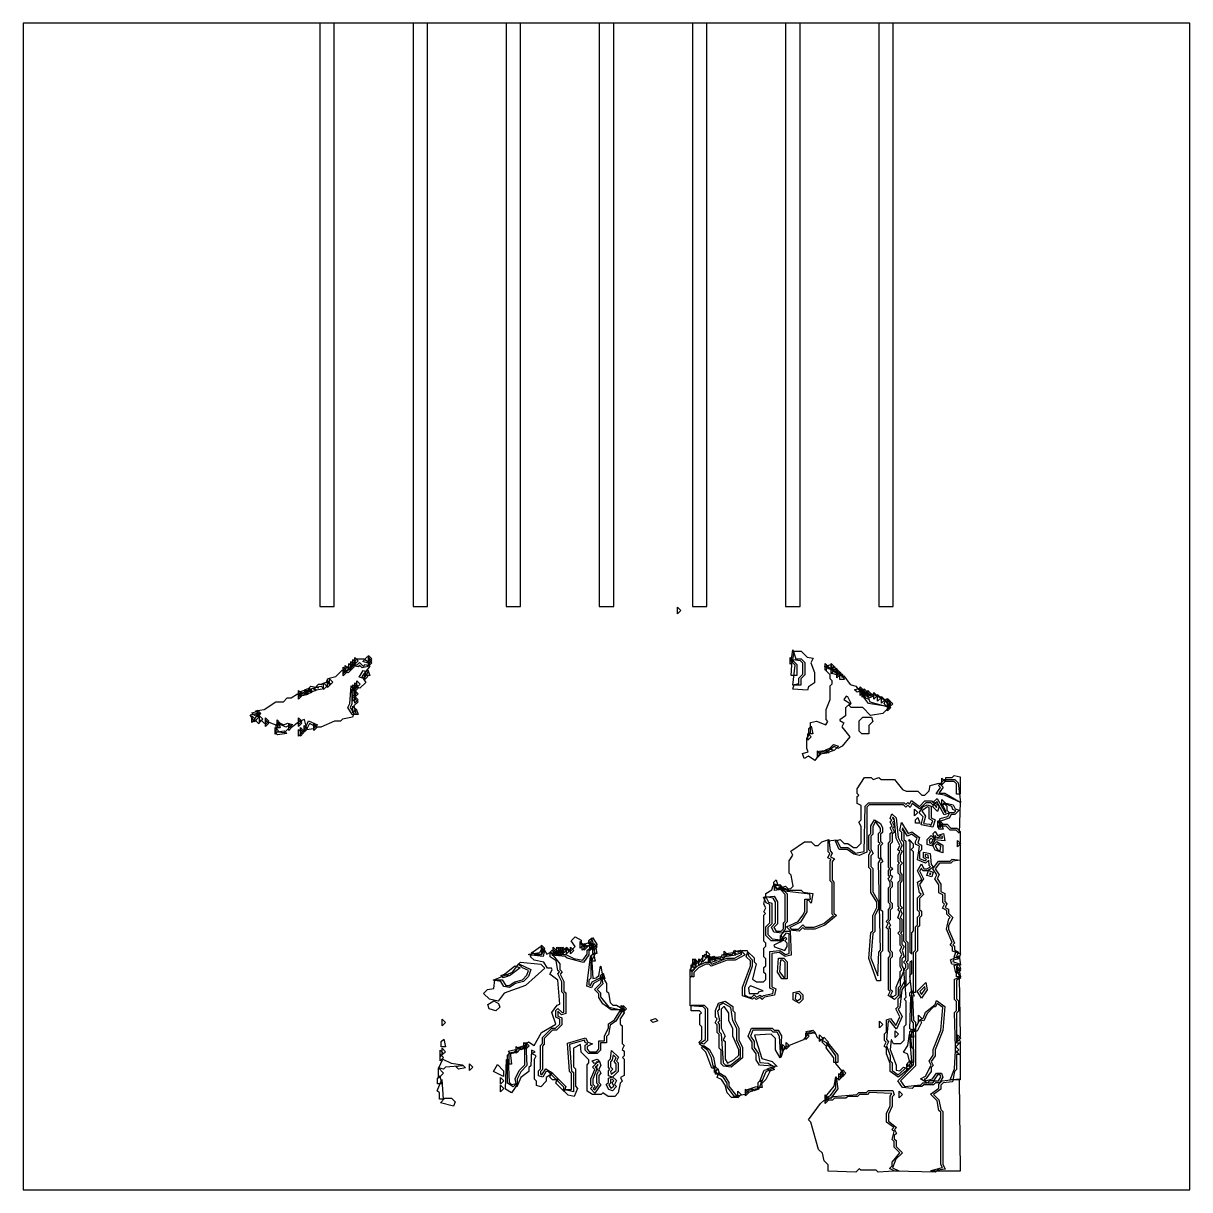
# Model space of a CAD drawing. Header units: millimetres. Extents: x 0 to 289, y 0 to 289.
import ezdxf

# ---------------------------------------------------------------- set-up
doc = ezdxf.new("R2010")
doc.units = ezdxf.units.MM
for name, color, linetype in [('CUT_OUTLINE', 5, 'Continuous'), ('CUT_SLOT', 1, 'Continuous'), ('ENG_D', 3, 'Continuous'), ('ENG_K', 2, 'Continuous'), ('ENG_L', 4, 'Continuous')]:
    doc.layers.add(name, color=color, linetype=linetype)

msp = doc.modelspace()

# ---------------------------------------------------------------- linework, layer by layer
at = {"layer": 'CUT_OUTLINE'}
msp.add_lwpolyline([(0, 0), (289.14, 0), (289.14, 289.14), (0, 289.14), (0, 0)], close=True, dxfattribs=at)
at = {"layer": 'CUT_SLOT'}
for points in [[(73.5, 144.57), (77.07, 144.57), (77.07, 289.14), (73.5, 289.14), (73.5, 144.57)], [(96.6, 144.57), (100.16, 144.57), (100.16, 289.14), (96.6, 289.14), (96.6, 144.57)], [(119.69, 144.57), (123.26, 144.57), (123.26, 289.14), (119.69, 289.14), (119.69, 144.57)], [(119.69, 144.57), (123.26, 144.57), (123.26, 289.14), (119.69, 289.14), (119.69, 144.57)], [(142.79, 144.57), (146.35, 144.57), (146.35, 289.14), (142.79, 289.14), (142.79, 144.57)], [(142.79, 144.57), (146.35, 144.57), (146.35, 289.14), (142.79, 289.14), (142.79, 144.57)], [(165.88, 144.57), (169.44, 144.57), (169.44, 289.14), (165.88, 289.14), (165.88, 144.57)], [(165.88, 144.57), (169.44, 144.57), (169.44, 289.14), (165.88, 289.14), (165.88, 144.57)], [(188.97, 144.57), (192.54, 144.57), (192.54, 289.14), (188.97, 289.14), (188.97, 144.57)], [(212.07, 144.57), (215.63, 144.57), (215.63, 289.14), (212.07, 289.14), (212.07, 144.57)]]:
    msp.add_lwpolyline(points, close=True, dxfattribs=at)
at = {"layer": 'ENG_D'}
for points in [[(190.74, 133.81), (191.49, 131.56), (192.86, 131.56), (193.72, 130.69), (193.72, 127.6), (192.76, 126.64), (192.76, 125.05), (190.8, 125.05), (191.3, 130.02), (190.33, 130.99), (190.74, 133.81)], [(82.97, 129.61), (81.19, 129.96), (82.79, 131.56), (84.4, 131.56), (85.83, 130.7), (85.48, 129.66), (84.01, 129.37), (83.37, 130.01), (82.97, 129.61)], [(81.2, 130.45), (82.02, 129.63), (81.2, 128.81), (81.2, 130.45)], [(86.36, 131.08), (85.54, 130.25), (85.54, 131.9), (86.36, 131.08)], [(200.14, 130.18), (200.64, 128.67), (198.64, 129.67), (200.14, 130.18)], [(79.27, 127.36), (79.27, 129.01), (80.09, 128.18), (79.27, 127.36)], [(81.65, 129.25), (80.54, 128.15), (79.31, 128.56), (80.41, 129.66), (81.65, 129.25)], [(85.42, 128.32), (84.44, 126.69), (83.25, 127.09), (84.22, 128.71), (85.42, 128.32)], [(200.23, 127.84), (200.23, 129.49), (201.05, 128.67), (200.23, 127.84)], [(201.58, 127.64), (200.26, 128.08), (201.43, 129.25), (201.95, 128.73), (201.58, 127.64)], [(201.67, 128.52), (202.5, 127.7), (201.67, 126.88), (201.67, 128.52)], [(203.45, 126.5), (202.4, 126.5), (202.4, 127.32), (202.98, 127.91), (203.45, 126.5)], [(71.87, 124.36), (72.49, 123.74), (71.26, 123.33), (70.63, 123.95), (71.87, 124.36)], [(72.69, 123.83), (72.04, 124.48), (73.81, 124.83), (74.46, 124.18), (72.69, 123.83)], [(74.45, 123.99), (74.45, 125.63), (75.28, 124.81), (74.45, 123.99)], [(75.42, 126.12), (76.24, 125.29), (75.42, 124.47), (75.42, 126.12)], [(75.9, 126.6), (76.72, 125.77), (75.9, 124.95), (75.9, 126.6)], [(81.97, 121.97), (82.99, 120.96), (81.95, 119.92), (82.47, 117.82), (81.55, 117.82), (80.44, 119.49), (80.96, 120.54), (81.25, 124.87), (82.44, 122.89), (81.97, 121.97)], [(81.68, 125.15), (82.5, 124.33), (81.68, 123.51), (81.68, 125.15)], [(82.99, 124.81), (82.16, 123.99), (82.16, 125.63), (82.99, 124.81)], [(82.64, 124.47), (82.64, 126.12), (83.47, 125.29), (82.64, 124.47)], [(206.05, 123.95), (207.28, 124.36), (207.9, 123.74), (206.67, 123.33), (206.05, 123.95)], [(68.83, 122.38), (68.18, 123.03), (69.95, 123.39), (70.6, 122.74), (68.83, 122.38)], [(69.01, 122.4), (68.19, 121.58), (68.19, 123.22), (69.01, 122.4)], [(69.67, 123.47), (70.9, 123.88), (71.53, 123.26), (70.29, 122.85), (69.67, 123.47)], [(207.46, 122.54), (207.46, 124.19), (208.28, 123.36), (207.46, 122.54)], [(207.94, 122.06), (207.94, 123.71), (208.76, 122.88), (207.94, 122.06)], [(209.16, 122.9), (210.06, 122.45), (210.54, 122.94), (213.65, 121.38), (214.67, 119.67), (209.49, 120.49), (208.03, 122.53), (209.16, 122.9)], [(209.24, 123.36), (208.42, 122.54), (208.42, 124.19), (209.24, 123.36)], [(210.21, 122.88), (209.38, 122.06), (209.38, 123.71), (210.21, 122.88)], [(214.2, 120.13), (214.2, 121.78), (215.02, 120.96), (214.2, 120.13)], [(58.07, 118.89), (58.89, 118.06), (58.07, 117.24), (58.07, 118.89)], [(215.02, 119.51), (214.2, 118.69), (214.2, 120.33), (215.02, 119.51)], [(58.34, 117.04), (57.3, 115.99), (56.24, 117.75), (57.99, 118.1), (58.34, 117.04)], [(59.37, 116.62), (58.55, 115.8), (58.55, 117.44), (59.37, 116.62)], [(60, 115.31), (60, 116.96), (60.82, 116.14), (60, 115.31)], [(63.49, 115.74), (64.57, 115.2), (65.52, 115.67), (66.71, 115.28), (64.66, 113.23), (62.54, 113.53), (63.49, 115.74)], [(62.89, 116.48), (63.71, 115.65), (62.89, 114.83), (62.89, 116.48)], [(68.19, 115.31), (68.19, 116.96), (69.01, 116.14), (68.19, 115.31)], [(70.71, 116.21), (72.95, 115.25), (71.92, 114.22), (69.73, 113.91), (70.71, 116.21)], [(68.19, 112.42), (68.19, 114.07), (69.01, 113.25), (68.19, 112.42)], [(194.44, 111.46), (194.44, 113.1), (195.27, 112.28), (194.44, 111.46)], [(195.32, 114.94), (195.7, 113), (194.69, 113), (194.69, 114.31), (195.32, 114.94)], [(201.02, 108.87), (199.78, 109.28), (200.88, 110.39), (202.12, 109.98), (201.02, 108.87)], [(199.11, 108.92), (199.77, 108.26), (197.49, 107.93), (196.82, 108.6), (199.11, 108.92)], [(196.85, 107.12), (196.85, 108.77), (197.68, 107.94), (196.85, 107.12)], [(198.82, 109.01), (200.05, 109.42), (200.67, 108.8), (199.44, 108.39), (198.82, 109.01)], [(227.39, 99.72), (226.87, 100.23), (228.32, 101.68), (230.93, 101.68), (231.78, 100.83), (232.32, 95.98), (228.35, 97.83), (226.32, 98.12), (227.39, 99.72)], [(183.48, 48.17), (185.81, 48.64), (185.98, 49.5), (185.05, 49.97), (185.05, 59.01), (187.52, 59.28), (188.95, 58.32), (189.87, 58.51), (189.87, 63.41), (189, 63.58), (187.58, 61.68), (185.43, 61.68), (184.08, 63.03), (184.08, 65.16), (185.05, 66.12), (185.05, 70.69), (184.15, 71.14), (183.47, 72.49), (186.14, 72.78), (186.98, 71.39), (186.98, 65.92), (186.07, 65.02), (186.63, 64.09), (187.84, 64.09), (188.42, 64.67), (188.42, 66.12), (188.9, 66.6), (188.9, 73.15), (187.84, 74.21), (188.37, 74.75), (189.44, 74.21), (192.86, 74.21), (193.35, 73.72), (195.68, 73.46), (195.34, 71.05), (194.62, 71.77), (194.2, 71.63), (194.2, 68.84), (192.69, 66.32), (190.03, 64.99), (190.45, 64.57), (192.18, 64.57), (193.24, 65.64), (193.82, 65.06), (196.08, 65.06), (198.42, 65.99), (200.83, 67.96), (200.47, 68.33), (200.47, 76.04), (199.99, 76.52), (199.99, 81.54), (200.3, 81.86), (199.42, 82.3), (199.93, 83.32), (199.5, 83.75), (199.5, 86.47), (201.57, 86.76), (202.54, 84.81), (204.4, 84.81), (206.31, 83.38), (208.42, 83.81), (208.66, 95.04), (209.52, 95.9), (218.4, 95.9), (218.78, 95.51), (219.26, 96), (219.68, 95.58), (220.14, 96.5), (222.13, 95.01), (223.5, 96.38), (225.17, 96.38), (225.48, 95.95), (226.54, 97.01), (228.53, 93.54), (228.8, 93.63), (227.88, 95.46), (228.34, 95.92), (230.51, 95.38), (231, 94.41), (232, 94.07), (230.93, 93.01), (230.01, 93.01), (229.55, 92.09), (227.38, 91.36), (227, 90.6), (227.39, 89.81), (227.79, 90.6), (229, 90.6), (229.96, 89.63), (231.41, 89.63), (232.27, 88.77), (232.27, 86.16), (231.89, 85.78), (232.27, 85.4), (232.27, 81.71), (230.46, 81.45), (229.96, 80.96), (227.1, 80.96), (226.06, 79.51), (227.01, 78.08), (226.53, 77.12), (227.45, 75.73), (227.45, 73.88), (228.42, 73.4), (228.42, 71.42), (228.95, 70.89), (228.5, 69.98), (229.38, 69.54), (229.38, 68.53), (230.4, 67.51), (229.38, 65.48), (229.38, 64.62), (230.87, 61.15), (230.45, 60.72), (230.83, 60.34), (230.83, 59.42), (231.87, 58.9), (231.36, 57.87), (232.04, 57.2), (230.53, 56.9), (230.41, 56.53), (232, 56.01), (231.31, 55.32), (231.31, 54.51), (232.36, 52.42), (231.31, 51.9), (231.31, 47.33), (231.79, 46.84), (231.79, 44.23), (231.31, 43.75), (231.31, 36.38), (232.27, 36.38), (232.27, 33.49), (231.31, 33.49), (231.31, 29.78), (230.81, 29.28), (230.31, 26.77), (228.05, 26.51), (227.45, 25.92), (227.45, 24.94), (225.65, 23.59), (226.95, 22.29), (227.44, 19.88), (227.94, 19.38), (227.94, 6.32), (228.54, 5.11), (226.6, 4.83), (226.11, 4.33), (216.07, 4.58), (214.76, 5.23), (215.41, 5.88), (215.41, 6.83), (217.25, 9.14), (215.89, 10.5), (215.89, 11.95), (215.38, 12.46), (215.86, 14.38), (215.31, 14.94), (215.76, 15.39), (213.96, 16.75), (213.96, 18.85), (214.92, 20.78), (214.92, 23.19), (215.27, 23.87), (209.72, 24.09), (209.24, 23.61), (207.31, 23.61), (206.83, 23.13), (204.42, 23.13), (203.94, 22.65), (201.05, 22.65), (200.57, 22.17), (199.4, 22.17), (198.86, 22.72), (200.07, 23.32), (201.43, 25.14), (201.43, 27.09), (203.28, 28.93), (201.43, 31.24), (201.43, 33.17), (199.1, 36.44), (196.91, 37.65), (196.43, 38.61), (195.59, 39.03), (194.81, 39.03), (193.39, 37.15), (188.61, 35.24), (187.79, 32.78), (187.77, 32.78), (187.46, 38), (186.84, 39.03), (185.91, 39.03), (185.43, 39.52), (180.87, 39.52), (180.26, 38.09), (181.19, 36.7), (181.19, 35.25), (182.14, 33.83), (182.6, 31.54), (184.64, 31.32), (186.27, 30.34), (184.03, 29.22), (182.33, 25.09), (179.87, 24.6), (178.9, 23.63), (176.27, 23.11), (174.45, 25.46), (174.45, 26.43), (173.55, 27.78), (172.1, 28.74), (171.09, 30.27), (170.6, 32.69), (169.68, 34.54), (167.52, 36.15), (169.14, 37.23), (169.14, 44.72), (168.56, 45.31), (165.29, 45.56), (165.29, 52.63), (165.77, 53.11), (165.77, 54.07), (167.07, 55.37), (169.09, 56.38), (170.21, 56.38), (170.65, 55.94), (174.4, 57.35), (176.31, 57.35), (178.15, 58.36), (177.72, 58.79), (178.2, 59.27), (179.46, 59.27), (179.73, 57.95), (180.71, 56.96), (180.71, 55.38), (178.78, 50.07), (178.78, 48.33), (179.81, 47.71), (180.61, 47.71), (181.19, 48.29), (181.72, 47.76), (182.69, 48.24), (183.12, 47.81), (183.48, 48.17)], [(225.83, 95.5), (226.41, 94.72), (226.46, 94.87), (225.83, 95.5)], [(228.52, 95.9), (227.7, 95.07), (227.7, 96.72), (228.52, 95.9)], [(224.56, 91.89), (224.56, 94.76), (224.12, 94.91), (222.72, 93.91), (223.62, 92.57), (223.17, 90.8), (224.68, 90.58), (224.96, 90.3), (225.46, 91.45), (224.56, 91.89)], [(210.11, 84.39), (210.64, 83.32), (210.11, 82.79), (210.11, 80.09), (210.59, 79.61), (210.59, 73.8), (212.03, 71.39), (212.03, 69.82), (211.07, 67.89), (211.07, 63.99), (210.58, 63.5), (210.11, 57.38), (211.83, 52.98), (212.04, 58.89), (212.51, 59.37), (212.03, 81.01), (212.46, 81.87), (212.03, 82.3), (212.03, 85.4), (212.42, 85.78), (212.03, 86.16), (212.03, 88.29), (212.52, 88.77), (212.52, 89.56), (211.43, 91.08), (211.21, 91.08), (210.59, 90.05), (210.59, 88.09), (210.11, 87.6), (210.11, 84.39)], [(214.92, 31.9), (215.41, 31.42), (215.41, 29.52), (216.84, 28.5), (219.79, 30.99), (220.22, 31.85), (219.74, 37.68), (220.23, 38.17), (220.23, 39.27), (221.19, 39.27), (221.19, 30.74), (217.41, 26.96), (218.41, 25.55), (222.52, 26.01), (223.02, 26.5), (224.01, 26.5), (222.38, 27.49), (223.66, 28.13), (225.02, 30.84), (224.53, 31.82), (225.53, 33.32), (225.53, 34.74), (227.46, 39.57), (227.93, 45.18), (226.58, 46.14), (226.16, 45.3), (225.63, 45.3), (224.04, 43.71), (223.26, 41.89), (222.35, 42.07), (222.66, 41.44), (221.58, 39.27), (220.71, 39.27), (220.71, 41.34), (220.23, 41.83), (220.23, 48.77), (220.71, 49.25), (220.71, 58.89), (221.19, 59.37), (221.19, 65.16), (221.67, 65.64), (221.67, 67.57), (222.15, 68.05), (222.15, 68.81), (221.67, 69.29), (221.67, 72.38), (222.54, 73.25), (222.17, 73.61), (221.64, 76.27), (222.64, 76.77), (222.64, 77.05), (221.64, 79.04), (222.65, 80.74), (223.27, 79.51), (224.01, 79.51), (224.9, 80.04), (224.57, 80.37), (224.45, 81.71), (223.65, 80.91), (221.65, 81.77), (222.13, 85.16), (221.19, 85.63), (221.19, 86.32), (221.6, 87.15), (220.2, 88.15), (219.17, 87.63), (217.93, 89.7), (217.84, 89.23), (218.3, 88.77), (218.3, 86.84), (218.78, 86.36), (218.78, 61.78), (219.26, 61.3), (219.26, 56.76), (218.88, 56.38), (219.26, 56), (219.26, 54.84), (218.78, 54.35), (218.78, 51.01), (217.81, 49.55), (217.32, 45.19), (216.9, 44.77), (217.84, 42.89), (216.42, 39.77), (214.84, 41.88), (214.43, 41.75), (213.97, 37.2), (214.5, 36.67), (213.98, 35.65), (214.92, 33.3), (214.92, 31.9)], [(215.94, 91.51), (215.46, 91.03), (215.94, 90.07), (215.46, 89.58), (215.94, 88.62), (215.41, 88.09), (215.41, 86.16), (214.92, 85.68), (214.92, 80.09), (215.51, 79.51), (214.92, 78.93), (214.92, 78.17), (215.46, 77.63), (214.98, 76.67), (215.41, 76.24), (215.41, 75.08), (214.92, 74.59), (214.92, 71.42), (215.41, 70.94), (215.41, 69.77), (214.92, 69.29), (214.92, 66.88), (214.5, 66.45), (214.98, 65.49), (214.54, 65.06), (214.92, 64.67), (214.92, 59.37), (215.41, 58.89), (215.41, 57.73), (214.92, 57.25), (214.92, 49.73), (215.46, 49.2), (214.98, 48.24), (215.44, 47.77), (216.37, 48.33), (216.37, 50.16), (217.33, 52.57), (217.33, 54.07), (217.76, 54.5), (217.33, 55.36), (217.33, 57.4), (217.79, 58.31), (217.31, 59.27), (217.76, 60.19), (217.33, 60.62), (217.33, 63.03), (216.75, 63.61), (217.33, 64.19), (217.33, 66.88), (216.82, 67.4), (217.3, 68.85), (216.75, 69.39), (217.23, 69.87), (216.85, 70.26), (216.85, 76.24), (217.33, 76.72), (217.33, 77.97), (216.85, 78.45), (216.85, 80.58), (217.23, 80.96), (216.85, 81.34), (216.85, 82.94), (217.28, 83.8), (216.8, 84.28), (217.31, 85.3), (216.38, 87.15), (215.94, 91.51)], [(215.93, 91.62), (215.9, 91.93), (215.51, 92.32), (215.44, 92.11), (215.93, 91.62)], [(228.04, 90.6), (227.21, 89.77), (227.21, 91.42), (228.04, 90.6)], [(224.75, 85.85), (225.12, 85.98), (225.52, 86.64), (225.04, 87.12), (224.58, 86.66), (224.75, 85.85)], [(225.85, 87.18), (225.87, 87.22), (226.34, 87.22), (226.05, 87.8), (225.85, 87.18)], [(226.55, 87.22), (227.55, 87.22), (227.79, 86.99), (227.9, 87.54), (227.47, 87.69), (226.55, 87.22)], [(226.66, 84.27), (227.26, 83.97), (227.43, 85.17), (226.53, 85.71), (226.07, 85.26), (226.66, 84.27)], [(224.41, 82.15), (224.34, 82.93), (223.6, 83.07), (223.6, 82.55), (224.41, 82.15)], [(224.89, 78.48), (224.63, 78.4), (224.72, 78.13), (224.98, 78.22), (224.89, 78.48)], [(186.25, 75.78), (189.06, 74.58), (186.25, 74.17), (186.25, 75.78)], [(139.03, 61.06), (139.85, 60.24), (139.03, 59.41), (139.03, 61.06)], [(141.29, 60.72), (140.47, 59.9), (140.47, 61.54), (141.29, 60.72)], [(141.44, 59.41), (141.44, 61.06), (142.26, 60.24), (141.44, 59.41)], [(129.17, 59.35), (128.86, 57.8), (125.29, 58.2), (125.29, 58.38), (128.02, 58.77), (128.6, 59.92), (129.17, 59.35)], [(133.48, 51.51), (132.47, 53.54), (132.9, 53.97), (132.54, 54.34), (132.06, 56.72), (130.59, 57.7), (130.59, 58.89), (131.08, 59.37), (132.14, 58.31), (134.51, 58.31), (136.46, 57.33), (138.68, 56.89), (139.75, 58.39), (139.75, 59.41), (141.38, 60.39), (141.69, 58.27), (140.71, 56.32), (140.71, 52.43), (140.23, 51.94), (140.23, 50.77), (140.59, 50.65), (141.02, 51.5), (143.3, 52.64), (143.63, 51), (142.26, 49.64), (143.12, 48.77), (143.12, 47.79), (145.18, 45.27), (148.56, 44.49), (146.92, 41.75), (145.51, 40.82), (145.03, 38.43), (144.57, 37.97), (144.57, 36.38), (143.12, 36.38), (143.12, 34.6), (142.26, 33.73), (140.13, 33.73), (139.27, 34.6), (139.27, 35.81), (139.93, 36.14), (139.31, 36.45), (139.11, 37.05), (135.43, 35.97), (135.89, 29.5), (136.38, 29.01), (136.38, 24.27), (133.97, 24.87), (133.97, 25.44), (130.05, 29.36), (129.55, 29.2), (128.77, 27.9), (127.7, 28.26), (127.7, 29.5), (128.18, 29.98), (128.18, 35.76), (128.67, 36.24), (128.67, 37.69), (130.98, 40), (131.94, 40), (133, 41.06), (133, 42.26), (132.04, 42.74), (132.04, 44.43), (132.52, 44.92), (133.55, 43.89), (133.97, 44.03), (133.97, 48.57), (133.48, 49.05), (133.48, 51.51)], [(131.35, 58.9), (132.59, 59.31), (133.21, 58.69), (131.97, 58.27), (131.35, 58.9)], [(132.76, 60.1), (133.58, 59.27), (132.76, 58.45), (132.76, 60.1)], [(133.24, 57.97), (133.24, 59.61), (134.07, 58.79), (133.24, 57.97)], [(133.73, 58.45), (133.73, 60.1), (134.55, 59.27), (133.73, 58.45)], [(136.48, 59.27), (135.65, 58.45), (135.65, 60.1), (136.48, 59.27)], [(168.42, 58.17), (169.24, 57.35), (168.42, 56.52), (168.42, 58.17)], [(169.39, 57.49), (169.39, 59.13), (170.21, 58.31), (169.39, 57.49)], [(169.87, 56.52), (169.87, 58.17), (170.69, 57.35), (169.87, 56.52)], [(170.8, 57.52), (173.09, 57.84), (173.75, 57.18), (171.47, 56.85), (170.8, 57.52)], [(175.98, 58.81), (176.64, 58.14), (174.36, 57.81), (173.69, 58.48), (175.98, 58.81)], [(178.02, 58.69), (176.79, 58.27), (176.17, 58.9), (177.4, 59.31), (178.02, 58.69)], [(125.26, 52.88), (123.97, 51.59), (122.02, 51.1), (120.52, 50.1), (119.12, 50.38), (118.39, 51.59), (116.51, 51.96), (121.28, 53.93), (122.81, 55.96), (125.83, 54.58), (125.26, 52.88)], [(165.53, 54.11), (165.53, 55.76), (166.35, 54.94), (165.53, 54.11)], [(166.36, 56.59), (166.83, 55.18), (165.77, 55.18), (165.77, 56), (166.36, 56.59)], [(166.49, 57.2), (167.32, 56.38), (166.49, 55.56), (166.49, 57.2)], [(167.46, 55.56), (167.46, 57.2), (168.28, 56.38), (167.46, 55.56)], [(170.53, 56.35), (169.9, 56.97), (171.14, 57.38), (171.76, 56.76), (170.53, 56.35)], [(188.9, 52.7), (188.9, 56.28), (188.32, 56.86), (187.68, 56.86), (187.46, 54.04), (188.51, 52.57), (188.9, 52.7)], [(231.55, 55.28), (232.37, 54.45), (231.55, 53.63), (231.55, 55.28)], [(143.71, 53.7), (144.18, 52.29), (143.12, 52.29), (143.12, 53.11), (143.71, 53.7)], [(223.58, 49.69), (223.45, 50.35), (222.22, 49.12), (222.65, 48.39), (223.58, 49.69)], [(192.76, 47.36), (192.76, 48.09), (192.18, 48.67), (191.52, 48.67), (191.33, 47.31), (191.83, 46.81), (192.76, 47.36)], [(148.18, 43.99), (148.18, 45.64), (149.01, 44.82), (148.18, 43.99)], [(172.52, 39.13), (172.99, 38.66), (173.48, 31.43), (174.06, 30.84), (175.32, 30.84), (177.82, 32.88), (177.82, 35.12), (176.86, 37.05), (176.86, 39.94), (175.9, 41.85), (175.43, 45.15), (173.49, 46.22), (172.52, 45.64), (172.52, 44.72), (172.06, 44.26), (172.54, 41.85), (172.14, 41.44), (172.52, 41.06), (172.52, 39.13)], [(216.95, 38.55), (216.13, 37.73), (216.13, 39.37), (216.95, 38.55)], [(231.55, 36.77), (231.55, 38.41), (232.37, 37.59), (231.55, 36.77)], [(122.4, 27.41), (122.4, 26.4), (121.47, 25.48), (119.99, 26.37), (119.99, 30.94), (120.47, 31.42), (120.47, 33.93), (121.8, 34.2), (122.78, 35.18), (123.75, 35.18), (124.54, 35.97), (124.82, 30.75), (123.32, 29.25), (122.4, 27.41)], [(124.57, 36.48), (125.39, 35.66), (124.57, 34.84), (124.57, 36.48)], [(143.14, 30.82), (142.67, 29.88), (143.17, 28.87), (142.64, 28.33), (142.64, 26.6), (143.2, 26.05), (141.71, 23.96), (140.61, 25.06), (141.1, 25.54), (140.71, 25.92), (140.71, 27.51), (141.64, 29.82), (141.1, 30.36), (142.75, 32.01), (143.14, 30.82)], [(142.85, 31.7), (141.61, 31.29), (140.99, 31.91), (142.22, 32.32), (142.85, 31.7)], [(145.05, 31.9), (145.55, 32.4), (145.84, 34.48), (147.51, 32.82), (147.03, 31.85), (147.46, 31.42), (147.46, 29.3), (146.08, 27.92), (145.05, 28.26), (145.05, 29.5), (145.43, 29.88), (145.05, 30.26), (145.05, 31.9)], [(145.12, 24.86), (144.52, 26.07), (145.05, 26.6), (145.05, 27.64), (146.08, 27.98), (147.03, 27.03), (146.55, 26.07), (147.08, 25.54), (146.08, 24.54), (145.12, 24.86)], [(224.18, 26.5), (225.43, 26.5), (225.91, 26.99), (226.84, 26.99), (227.43, 27.98), (227.28, 28.43), (226.62, 28.43), (225.66, 26.99), (224.66, 26.99), (224.18, 26.5)], [(198.78, 22.99), (199.6, 22.17), (198.78, 21.34), (198.78, 22.99)]]:
    msp.add_lwpolyline(points, close=True, dxfattribs=at)
at = {"layer": 'ENG_K'}
for points in [[(162.16, 144.43), (162.98, 143.6), (162.16, 142.78), (162.16, 144.43)], [(85.81, 131.62), (85.45, 130.53), (84.13, 130.97), (85.3, 132.14), (85.81, 131.62)], [(190.93, 131.08), (190.11, 130.25), (190.11, 131.9), (190.93, 131.08)], [(191.79, 127.46), (190.33, 127.46), (190.63, 131.38), (191.79, 130.21), (191.79, 127.46)], [(199.6, 129.19), (201.1, 129.69), (201.6, 128.19), (199.6, 129.19)], [(208.76, 123.36), (207.94, 122.54), (207.94, 124.19), (208.76, 123.36)], [(209.21, 123.4), (209.83, 122.78), (208.6, 122.37), (207.97, 122.99), (209.21, 123.4)], [(210.17, 122.92), (210.79, 122.3), (209.56, 121.88), (208.94, 122.51), (210.17, 122.92)], [(213.86, 121.64), (214.96, 120.54), (214.55, 119.3), (213.44, 120.41), (213.86, 121.64)], [(68.67, 112.42), (68.67, 114.07), (69.49, 113.25), (68.67, 112.42)], [(227.7, 102.02), (228.52, 101.2), (227.7, 100.38), (227.7, 102.02)], [(230.75, 102.66), (232.27, 102.36), (232.27, 98.07), (231.31, 98.07), (231.31, 100.62), (230.73, 101.2), (228.66, 101.2), (228.66, 102.16), (230.25, 102.16), (230.75, 102.66)], [(214.39, 77.15), (214.83, 77.58), (214.44, 77.97), (214.44, 79.13), (214.83, 79.51), (214.44, 79.89), (214.44, 85.88), (214.92, 86.36), (214.92, 88.29), (215.35, 88.72), (214.87, 89.68), (215.35, 90.16), (214.87, 91.13), (215.31, 91.56), (214.89, 91.98), (215.3, 93.21), (216.36, 92.15), (216.85, 87.29), (217.84, 85.3), (217.39, 84.38), (217.87, 83.9), (217.33, 82.83), (217.33, 81.54), (217.92, 80.96), (217.33, 80.38), (217.33, 78.65), (217.82, 78.17), (217.82, 76.52), (217.33, 76.04), (217.33, 70.46), (217.92, 69.87), (217.39, 69.35), (217.84, 68.43), (217.39, 67.51), (217.82, 67.08), (217.82, 63.99), (217.43, 63.61), (217.82, 63.23), (217.82, 60.82), (218.35, 60.28), (217.84, 59.25), (218.33, 57.76), (217.82, 57.25), (217.82, 55.47), (218.32, 54.47), (217.33, 52), (217.33, 50.5), (216.85, 50.02), (216.85, 48.09), (215.93, 47.16), (214.37, 48.1), (214.87, 49.11), (214.44, 49.54), (214.44, 57.45), (214.92, 57.93), (214.92, 58.69), (214.44, 59.17), (214.44, 64.47), (213.91, 65.01), (214.39, 65.97), (213.86, 66.5), (214.44, 67.08), (214.44, 69.49), (214.92, 69.97), (214.92, 70.74), (214.44, 71.22), (214.44, 74.79), (214.92, 75.28), (214.92, 76.08), (214.39, 77.15)], [(212.46, 90.77), (213, 89.69), (213, 88.57), (212.52, 88.09), (212.52, 86.36), (213.1, 85.78), (212.52, 85.2), (212.52, 82.46), (213.05, 81.39), (212.52, 80.86), (212.52, 69.49), (213, 69.01), (213, 59.17), (212.52, 58.69), (212.52, 51.8), (211.62, 51.8), (209.62, 57.31), (210.11, 63.72), (210.59, 64.19), (210.59, 68), (211.55, 69.93), (211.55, 71.25), (210.11, 73.66), (210.11, 79.41), (209.62, 79.89), (209.62, 82.94), (210.05, 83.8), (209.62, 84.23), (209.62, 87.8), (210.11, 88.29), (210.11, 90.18), (210.99, 91.65), (212.46, 90.77)], [(232.37, 85.78), (231.55, 84.95), (231.55, 86.6), (232.37, 85.78)], [(185.91, 75.38), (186.59, 74.69), (188.04, 74.69), (189.38, 73.35), (189.38, 66.4), (188.9, 65.92), (188.9, 64.47), (188.02, 63.6), (186.09, 63.87), (185.48, 65.1), (186.49, 66.12), (186.49, 71.25), (185.86, 72.3), (184.08, 72.56), (184.08, 73.38), (185.57, 74.37), (185.91, 75.38)], [(138.3, 60.82), (138.86, 60.26), (140.53, 60.68), (141.13, 62.5), (142.24, 60.66), (140.23, 59.15), (140.23, 58.23), (138.89, 56.35), (134.81, 57.37), (134.34, 57.84), (131.04, 58.14), (133.04, 59.34), (133.48, 58.89), (134.45, 59.85), (135.03, 59.27), (135.79, 59.27), (136.79, 60.27), (135.83, 61.71), (136.82, 62.71), (138.3, 61.82), (138.3, 60.82)], [(128.69, 59.83), (128.38, 58.28), (125.87, 58.64), (128.21, 60.31), (128.69, 59.83)], [(131.32, 59.61), (132.14, 58.79), (131.32, 57.97), (131.32, 59.61)], [(174.49, 56.86), (170.53, 55.38), (170.01, 55.9), (169.2, 55.9), (167.36, 54.98), (166.25, 53.87), (166.25, 52.77), (165.29, 52.77), (165.29, 54.53), (166.35, 56.12), (167.56, 56.36), (169.1, 58.41), (171.05, 56.94), (171.45, 57.35), (172.85, 57.35), (173.33, 58.31), (175.74, 58.31), (176.27, 59.36), (177.29, 58.84), (177.82, 59.37), (178.94, 58.25), (176.44, 56.86), (174.49, 56.86)], [(231.94, 57.28), (230.76, 57.67), (231.16, 58.85), (232.34, 58.46), (231.94, 57.28)], [(123.15, 55.02), (120.52, 52.98), (119.25, 53.4), (121.87, 55.45), (123.15, 55.02)], [(189.38, 56.48), (189.38, 52.29), (188.05, 52.29), (186.97, 53.91), (187.23, 57.35), (188.52, 57.35), (189.38, 56.48)], [(231.94, 55.96), (232.31, 54.87), (231.16, 53.72), (230.79, 55.58), (231.94, 55.96)], [(118.96, 52.49), (118.34, 53.11), (119.57, 53.53), (120.2, 52.9), (118.96, 52.49)], [(143.49, 52.94), (144.57, 51.15), (144.57, 49.25), (145.03, 48.79), (145.51, 46.38), (146.11, 45.78), (147.04, 45.78), (149.05, 44.58), (145.69, 44.58), (143.67, 46.09), (142.64, 47.63), (142.64, 48.57), (141.58, 49.64), (143.14, 51.2), (143.49, 52.94)], [(232.03, 52.62), (232.27, 37.97), (231.84, 37.54), (232.33, 36.58), (231.09, 35.34), (230.82, 43.95), (231.31, 44.43), (231.31, 46.64), (230.83, 47.13), (230.83, 52.22), (232.03, 52.62)], [(224.1, 49.58), (222.62, 47.51), (221.61, 49.19), (223.75, 51.33), (224.1, 49.58)], [(226.04, 45.92), (226.36, 46.89), (228.43, 45.41), (227.93, 39.46), (226.01, 34.65), (226.01, 33.18), (225.08, 31.79), (225.58, 30.79), (225.04, 30.26), (225.04, 29.32), (223.75, 27.51), (223.32, 27.36), (223.67, 27.01), (225.38, 27.44), (226.36, 28.91), (227.63, 28.91), (227.96, 27.92), (227.11, 26.5), (226.11, 26.5), (225.63, 26.02), (223.22, 26.02), (222.74, 25.54), (220.81, 25.54), (220.31, 25.05), (217.92, 25.31), (216.78, 27.02), (220.71, 30.94), (220.71, 39.09), (222.21, 42.1), (223.16, 42.58), (223.63, 44), (226.04, 45.92)], [(221.91, 43.23), (222.74, 42.41), (221.91, 41.58), (221.91, 43.23)], [(196.38, 38.89), (194.61, 38.53), (193.96, 39.18), (195.73, 39.54), (196.38, 38.89)], [(193.96, 37.25), (193.96, 38.89), (194.79, 38.07), (193.96, 37.25)], [(197.34, 38.41), (198.16, 37.59), (197.34, 36.77), (197.34, 38.41)], [(199.54, 36.69), (199.13, 35.46), (198.02, 36.56), (198.44, 37.79), (199.54, 36.69)], [(123.91, 35.69), (124.53, 35.07), (123.3, 34.66), (122.68, 35.28), (123.91, 35.69)], [(124.91, 35.66), (124.09, 34.84), (124.09, 36.48), (124.91, 35.66)], [(168.63, 35.72), (170.05, 34.87), (171.06, 32.85), (171.61, 30.12), (170.66, 30.12), (169.18, 34.08), (168.08, 35.18), (168.63, 35.72)], [(188.18, 34.36), (188.18, 36), (189, 35.18), (188.18, 34.36)], [(189.14, 36.48), (189.97, 35.66), (189.14, 34.84), (189.14, 36.48)], [(200.95, 32.68), (198.99, 35.13), (199.41, 36.39), (201.91, 33.34), (201.91, 31.56), (200.95, 31.56), (200.95, 32.68)], [(231.07, 35.52), (231.89, 34.7), (231.07, 33.87), (231.07, 35.52)], [(231.1, 34.52), (232.27, 33.35), (232.27, 27.23), (229.75, 27.23), (230.83, 29.93), (231.1, 34.52)], [(171.31, 30.7), (172.14, 29.88), (171.31, 29.05), (171.31, 30.7)], [(172.61, 28.67), (171.55, 28.67), (171.55, 29.5), (172.14, 30.08), (172.61, 28.67)], [(171.98, 27.83), (172.38, 29.03), (173.89, 28.13), (174.93, 26.58), (174.93, 25.62), (177.12, 22.89), (175.55, 22.89), (174.47, 23.97), (173.98, 25.92), (173.08, 27.28), (171.98, 27.83)], [(184.63, 29.91), (185.1, 29.44), (184.04, 27.33), (183.12, 26.4), (182.6, 26.93), (183.66, 29.59), (184.63, 29.91)], [(184.36, 29.98), (185.59, 30.39), (186.22, 29.77), (184.98, 29.36), (184.36, 29.98)], [(202.64, 29.25), (203.46, 28.43), (202.64, 27.61), (202.64, 29.25)], [(203.94, 28.91), (203.12, 28.09), (203.12, 29.74), (203.94, 28.91)], [(183.17, 25.3), (182.16, 25.3), (182.16, 26.6), (182.79, 27.23), (183.17, 25.3)], [(200.07, 22.61), (198.86, 23.01), (200.97, 25.65), (201.43, 27.95), (201.5, 27.95), (201.93, 24.99), (200.07, 22.61)], [(202.98, 27.95), (202.15, 27.13), (202.15, 28.77), (202.98, 27.95)], [(177.92, 23.61), (177.1, 22.79), (177.1, 24.44), (177.92, 23.61)], [(179.02, 24.92), (179.85, 24.09), (179.02, 23.27), (179.02, 24.92)], [(180.29, 25.09), (180.92, 24.47), (179.68, 24.06), (179.06, 24.68), (180.29, 25.09)], [(180.51, 25.16), (181.74, 25.58), (182.36, 24.95), (181.13, 24.54), (180.51, 25.16)], [(198.78, 21.83), (198.78, 23.47), (199.6, 22.65), (198.78, 21.83)]]:
    msp.add_lwpolyline(points, close=True, dxfattribs=at)
at = {"layer": 'ENG_L'}
for points in [[(196.13, 125.65), (194.65, 124.66), (194.37, 123.83), (190.74, 124.11), (191.13, 125.26), (192.28, 125.49), (192.28, 126.84), (193.24, 127.8), (193.24, 130.49), (192.64, 131.09), (190.8, 131.35), (191.1, 133.48), (192.86, 133.48), (194.32, 132.02), (195.76, 131.73), (195.19, 130.58), (196.13, 128.23), (196.13, 125.65)], [(73.22, 124.44), (72.6, 124.74), (73.15, 125.29), (74.11, 125.29), (74.01, 125.4), (75.17, 125.78), (75.47, 126.7), (77.46, 127.2), (79.03, 128.77), (79.56, 128.24), (80.33, 128.62), (81.82, 130.11), (82.79, 130.11), (83.37, 130.69), (84.33, 129.73), (84.75, 130.15), (85.94, 129.75), (83.91, 127.21), (84.88, 125.74), (83.43, 124.29), (82.35, 124.66), (81.44, 123.75), (81.44, 120.42), (81, 119.53), (81.95, 118.1), (81.62, 117.13), (79.15, 116.64), (78.65, 116.14), (77.15, 116.14), (73.78, 114.69), (72.71, 114.69), (70.95, 115.57), (70.28, 114.24), (69.7, 116.55), (68.54, 116.16), (66.48, 114.61), (65.97, 115.12), (65.06, 114.66), (63.18, 115.6), (62.7, 115.13), (60.29, 116.09), (59.75, 115.55), (58.86, 116.45), (58.38, 115.49), (57.28, 116.59), (58.24, 118.03), (57.56, 118.72), (59.67, 119.02), (62.57, 120.96), (64.47, 120.96), (65.44, 121.92), (66.43, 121.92), (67.98, 122.95), (68.43, 122.5), (68.81, 122.88), (69.81, 122.88), (71.53, 123.84), (70.67, 124.26), (71.24, 124.83), (73.22, 124.44)], [(80.72, 128.81), (80.72, 130.45), (81.54, 129.63), (80.72, 128.81)], [(81.2, 129.29), (81.2, 130.93), (82.02, 130.11), (81.2, 129.29)], [(82.5, 130.59), (81.68, 129.77), (81.68, 131.42), (82.5, 130.59)], [(82.16, 130.25), (82.16, 131.9), (82.99, 131.08), (82.16, 130.25)], [(86.36, 131.56), (85.54, 130.73), (85.54, 132.38), (86.36, 131.56)], [(85.54, 131.42), (86.36, 130.59), (85.54, 129.77), (85.54, 131.42)], [(199.6, 129.63), (198.78, 128.81), (198.78, 130.45), (199.6, 129.63)], [(200.23, 130.45), (201.05, 129.63), (200.23, 128.81), (200.23, 130.45)], [(80.09, 128.67), (79.27, 127.84), (79.27, 129.49), (80.09, 128.67)], [(79.75, 129.97), (80.58, 129.15), (79.75, 128.33), (79.75, 129.97)], [(85.4, 127.22), (84.57, 126.4), (84.57, 128.04), (85.4, 127.22)], [(84.81, 127.46), (84.81, 128.28), (85.4, 128.87), (85.87, 127.46), (84.81, 127.46)], [(204.94, 120.51), (203.84, 119.41), (203.84, 117.45), (202.4, 116.49), (202.4, 116.29), (203.44, 115.76), (202.92, 114.72), (204.87, 112.28), (203.03, 109.92), (201.91, 109.36), (200.98, 109.83), (199.1, 108.43), (197.7, 108.43), (196.19, 106.41), (194.67, 107.43), (193.58, 106.88), (193.18, 108.1), (194.59, 108.57), (194.2, 109.33), (194.2, 111.87), (195.17, 113.32), (195.17, 115.85), (196.64, 116.15), (198.92, 115.23), (199.44, 116.1), (199.02, 116.52), (199.02, 119.07), (199.99, 121.48), (199.99, 124.91), (200.47, 125.39), (200.47, 126.16), (199.99, 126.64), (199.99, 127.6), (198.99, 128.6), (199.38, 129.79), (201.9, 127.78), (202.5, 128.39), (202.98, 126.94), (203.39, 127.35), (204.95, 125.26), (206.39, 124.78), (208.8, 121.89), (209.57, 121.63), (209.81, 120.91), (214.67, 119.64), (213.11, 118.08), (210.02, 117.57), (208.08, 119.51), (205.19, 119.51), (204.71, 119.99), (205.23, 120.52), (204.39, 122.2), (203.95, 122.35), (203.44, 121.51), (204.94, 120.51)], [(201.67, 127.36), (201.67, 129.01), (202.5, 128.18), (201.67, 127.36)], [(70.9, 124.36), (71.53, 123.74), (70.29, 123.33), (69.67, 123.95), (70.9, 124.36)], [(75.52, 125.53), (75.66, 125.39), (75.8, 125.53), (75.52, 125.53)], [(82.03, 124.53), (82.5, 123.12), (81.44, 123.12), (81.44, 123.95), (82.03, 124.53)], [(82.16, 125.15), (82.99, 124.33), (82.16, 123.51), (82.16, 125.15)], [(208.28, 123.85), (207.46, 123.02), (207.46, 124.67), (208.28, 123.85)], [(68.19, 123.71), (69.01, 122.88), (68.19, 122.06), (68.19, 123.71)], [(69.33, 122.85), (68.71, 123.47), (69.94, 123.88), (70.56, 123.26), (69.33, 122.85)], [(81.68, 122.74), (82.5, 121.92), (81.68, 121.1), (81.68, 122.74)], [(82.16, 122.06), (82.16, 123.71), (82.99, 122.88), (82.16, 122.06)], [(82.16, 120.61), (82.16, 122.26), (82.99, 121.44), (82.16, 120.61)], [(211.65, 122.4), (210.83, 121.58), (210.83, 123.22), (211.65, 122.4)], [(211.79, 121.1), (211.79, 122.74), (212.62, 121.92), (211.79, 121.1)], [(213.58, 121.44), (212.76, 120.61), (212.76, 122.26), (213.58, 121.44)], [(58.51, 117.96), (57.28, 117.55), (56.66, 118.17), (57.89, 118.58), (58.51, 117.96)], [(82.5, 119.03), (81.68, 118.21), (81.68, 119.85), (82.5, 119.03)], [(81.92, 118.65), (82.51, 119.23), (82.98, 117.82), (81.92, 117.82), (81.92, 118.65)], [(214.68, 121.3), (215.51, 120.47), (214.68, 119.65), (214.68, 121.3)], [(56.62, 117.44), (57.45, 116.62), (56.62, 115.8), (56.62, 117.44)], [(60, 114.83), (60, 116.48), (60.82, 115.65), (60, 114.83)], [(62.65, 114.45), (62.65, 115.27), (63.23, 115.86), (63.7, 114.45), (62.65, 114.45)], [(69.01, 115.65), (68.19, 114.83), (68.19, 116.48), (69.01, 115.65)], [(207.84, 113), (207.21, 113.63), (207.21, 116.24), (208.08, 117.1), (210.28, 117.1), (210.62, 116.07), (209.62, 115.07), (209.62, 113), (207.84, 113)], [(62.38, 113.42), (64.66, 113.74), (65.33, 113.07), (63.04, 112.75), (62.38, 113.42)], [(62.41, 114.55), (63.23, 113.73), (62.41, 112.9), (62.41, 114.55)], [(65.78, 113.87), (65.78, 115.51), (66.6, 114.69), (65.78, 113.87)], [(68.67, 112.9), (68.67, 114.55), (69.49, 113.73), (68.67, 112.9)], [(70.46, 114.21), (69.63, 113.39), (69.63, 115.03), (70.46, 114.21)], [(72.87, 114.69), (72.04, 113.87), (72.04, 115.51), (72.87, 114.69)], [(228.13, 95.8), (228.9, 95.03), (228.9, 94.07), (229.59, 93.38), (228.31, 92.96), (226.44, 96.23), (225.53, 95.32), (224.94, 95.9), (223.7, 95.9), (222.18, 94.37), (220.31, 95.77), (219.81, 94.77), (219.26, 95.32), (218.78, 94.83), (218.2, 95.42), (209.72, 95.42), (209.14, 94.83), (209.14, 83.69), (207.24, 82.88), (205.91, 83.14), (204.25, 84.33), (202.24, 84.33), (201.35, 86.4), (202.46, 86.78), (203.46, 85.78), (204.4, 85.78), (205.84, 84.81), (206.63, 84.81), (207.7, 85.88), (207.7, 90.06), (207.16, 91.13), (207.7, 91.66), (207.7, 95.27), (206.73, 95.75), (206.73, 97.44), (207.11, 97.82), (206.73, 98.21), (206.73, 99.34), (208.53, 102.16), (210.21, 102.16), (210.65, 101.71), (212.1, 102.2), (212.62, 101.68), (216, 101.68), (217.97, 99.22), (218.84, 98.79), (221.77, 98.79), (222.74, 97.82), (223.5, 97.82), (224.58, 98.91), (224.84, 100.19), (227.05, 100.74), (228.01, 99.78), (227.04, 98.34), (227.07, 98.31), (228.48, 98.31), (232.28, 96.03), (232.01, 88.35), (231.21, 89.15), (229.76, 89.15), (228.8, 90.11), (227.84, 90.11), (226.94, 91.01), (227.27, 92), (229.22, 92.49), (229.71, 93.49), (230.73, 93.49), (231.14, 93.9), (230.39, 94.28), (230.15, 94.99), (228.13, 95.8)], [(222.58, 90.41), (223.09, 92.45), (222.09, 93.45), (222.95, 94.88), (224.06, 95.43), (225.04, 95.11), (225.04, 92.19), (226.06, 91.68), (225.45, 89.84), (222.58, 90.41)], [(225.9, 96.1), (227.01, 95), (226.6, 93.76), (225.49, 94.87), (225.9, 96.1)], [(220.95, 94.31), (221.77, 93.49), (220.95, 92.66), (220.95, 94.31)], [(219.74, 52.99), (219.74, 51.46), (218.57, 50.29), (218.29, 54.55), (218.78, 55.04), (218.78, 55.8), (218.2, 56.38), (218.78, 56.96), (218.78, 61.1), (218.3, 61.58), (218.3, 86.16), (217.82, 86.64), (217.82, 88.57), (217.31, 89.07), (217.7, 91.01), (219.35, 88.26), (220.25, 88.71), (222.2, 87.32), (221.73, 85.9), (222.64, 85.44), (222.64, 84.23), (222.15, 83.75), (222.15, 82.08), (223.54, 81.48), (223.92, 81.86), (223.12, 82.26), (223.12, 83.66), (224.79, 83.33), (225.04, 80.59), (225.67, 79.95), (224.15, 79.03), (222.97, 79.03), (222.62, 79.74), (222.19, 79.02), (223.15, 77.09), (222.18, 75.63), (223.16, 73.19), (222.15, 72.18), (222.15, 69.49), (222.64, 69.01), (222.64, 67.85), (222.15, 67.37), (222.15, 65.44), (221.67, 64.96), (221.67, 59.17), (221.19, 58.69), (221.19, 48.91), (220.25, 48.91), (219.74, 52.99)], [(222.25, 90.84), (221.19, 90.84), (221.19, 91.66), (221.78, 92.25), (222.25, 90.84)], [(226.73, 89.77), (226.73, 91.42), (227.55, 90.6), (226.73, 89.77)], [(227.56, 90.8), (228.03, 89.39), (226.97, 89.39), (226.97, 90.21), (227.56, 90.8)], [(197, 85.3), (197.93, 86.23), (199.72, 86.82), (199.98, 83.96), (200.52, 83.42), (200.07, 82.51), (201.12, 81.99), (200.47, 81.34), (200.47, 76.72), (200.95, 76.24), (200.95, 68.53), (201.55, 67.93), (198.66, 65.57), (196.18, 64.57), (193.62, 64.57), (193.24, 64.96), (192.36, 64.08), (190, 64.34), (189.21, 65.13), (192.12, 66.45), (193.27, 68.07), (193.72, 68.97), (193.72, 72.04), (195.13, 72.04), (194.95, 73.27), (187.94, 74.11), (187.94, 74.22), (190.23, 74.67), (190.81, 75.26), (190.36, 77.95), (189.87, 78.45), (189.87, 81.51), (190.79, 82.9), (190.28, 83.93), (193.65, 86.26), (195.27, 86.26), (196.23, 85.3), (197, 85.3)], [(226.07, 86.78), (225.15, 85.25), (224.08, 85.6), (224.08, 86.84), (225.04, 87.8), (226.07, 86.78)], [(228.48, 86.47), (225.81, 86.76), (225.51, 88.27), (226.07, 88.83), (226.61, 87.76), (228.12, 88.26), (228.48, 86.47)], [(220.23, 58.41), (220.23, 63.71), (220.71, 64.19), (220.71, 83.75), (220.13, 84.33), (220.71, 84.91), (220.71, 85.68), (219.68, 86.71), (219.47, 86.64), (219.74, 86.36), (219.74, 58.89), (220.23, 58.41)], [(227.94, 83.52), (226.08, 84.13), (225.47, 85.34), (226.45, 86.32), (227.94, 85.43), (227.94, 83.52)], [(230.26, 81.94), (232.27, 81.65), (232.27, 58.46), (230.35, 59.1), (230.35, 60.14), (229.76, 60.72), (230.3, 61.26), (228.89, 64.55), (229.4, 67.1), (229.76, 67.47), (228.9, 68.33), (228.9, 69.24), (227.85, 69.77), (228.37, 70.79), (227.94, 71.22), (227.94, 73.1), (226.97, 73.58), (226.97, 75.58), (225.97, 77.09), (226.45, 78.05), (225.47, 79.52), (226.85, 81.44), (229.76, 81.44), (230.26, 81.94)], [(225.2, 77.52), (224.02, 77.91), (224.41, 79.09), (225.59, 78.7), (225.2, 77.52)], [(186.01, 75.42), (186.01, 76.24), (186.6, 76.83), (187.07, 75.42), (186.01, 75.42)], [(187.52, 75.69), (188.14, 75.07), (186.91, 74.66), (186.29, 75.28), (187.52, 75.69)], [(189.59, 74.59), (188.36, 74.18), (187.73, 74.8), (188.97, 75.21), (189.59, 74.59)], [(184.08, 57.25), (183.6, 57.73), (183.6, 59.85), (184.08, 60.34), (184.08, 61.1), (183.6, 61.58), (183.6, 68.05), (183.98, 68.43), (183.55, 68.86), (184.06, 69.87), (183.59, 70.8), (183.99, 72.78), (184.74, 71.28), (185.53, 71.01), (185.53, 65.92), (184.57, 64.96), (184.57, 63.23), (185.64, 62.15), (188.54, 61.83), (186.06, 60.6), (186.2, 60.19), (188.8, 59.32), (189.38, 60.3), (189.38, 61.1), (188.8, 61.68), (189.28, 62.16), (188.9, 62.55), (188.32, 61.96), (187.9, 63.19), (188.8, 64.09), (190.1, 64.09), (190.36, 58.11), (188.85, 57.81), (187.4, 58.78), (185.53, 58.58), (185.53, 50.27), (186.52, 49.77), (186.22, 48.23), (183.72, 47.73), (183.12, 47.13), (182.59, 47.66), (181.63, 47.17), (181.19, 47.61), (180.78, 47.19), (178.3, 48.02), (178.3, 50.16), (180.23, 55.46), (180.23, 56.76), (179.23, 57.76), (179.64, 59), (181.19, 57.45), (181.19, 56.48), (181.7, 55.97), (180.75, 52.16), (181.74, 51.56), (183.5, 51.56), (184.08, 52.14), (184.08, 53.39), (183.6, 53.87), (183.6, 55.04), (184.08, 55.52), (184.08, 57.25)], [(138.06, 59.9), (138.06, 61.54), (138.89, 60.72), (138.06, 59.9)], [(138.54, 61.06), (139.37, 60.24), (138.54, 59.41), (138.54, 61.06)], [(140.92, 60.61), (139.68, 60.2), (139.06, 60.82), (140.3, 61.24), (140.92, 60.61)], [(140.23, 61.78), (140.82, 62.37), (141.29, 60.96), (140.23, 60.96), (140.23, 61.78)], [(187.7, 61.34), (187.7, 62.99), (188.52, 62.16), (187.7, 61.34)], [(134.45, 43.68), (133.42, 43.34), (132.52, 44.23), (132.52, 43.04), (133.48, 42.56), (133.48, 40.86), (132.14, 39.52), (131.18, 39.52), (129.15, 37.49), (129.15, 36.04), (128.67, 35.56), (128.67, 29.78), (128.18, 29.3), (128.18, 28.61), (128.57, 28.48), (129.56, 29.96), (131.28, 28.92), (129.63, 27.82), (129.63, 26.89), (128.25, 25.51), (127.22, 25.85), (127.22, 26.89), (126.74, 27.37), (126.74, 32.34), (127.14, 33.14), (125.96, 33.73), (126.89, 34.2), (125.99, 34.58), (125.77, 30.74), (125.29, 30.26), (125.29, 29.28), (123.32, 27.8), (122.32, 25.46), (121.91, 27.5), (122.93, 29.54), (124.33, 30.94), (124.33, 35.24), (124.85, 36.28), (125.26, 36.69), (126.66, 35.76), (128.49, 38.97), (131.99, 41.07), (131.05, 43.89), (132.37, 45.74), (132.99, 45.95), (132.53, 51.92), (130.53, 53.42), (131.06, 54.47), (130.9, 54.94), (129.98, 54.94), (129, 56.41), (126.62, 56.88), (125.74, 57.76), (126.15, 59), (126.84, 58.31), (128.52, 58.31), (129.15, 59.57), (129.74, 58.39), (130.66, 58.85), (133, 55.99), (133, 54.55), (133.58, 53.97), (133.06, 53.44), (133.97, 51.62), (133.97, 49.25), (134.45, 48.77), (134.45, 43.68)], [(129.25, 59.75), (128.42, 58.93), (128.42, 60.58), (129.25, 59.75)], [(131.32, 58.45), (131.32, 60.1), (132.14, 59.27), (131.32, 58.45)], [(133.1, 59.27), (132.28, 58.45), (132.28, 60.1), (133.1, 59.27)], [(133.24, 60.1), (134.07, 59.27), (133.24, 58.45), (133.24, 60.1)], [(134.69, 58.45), (134.69, 60.1), (135.51, 59.27), (134.69, 58.45)], [(141.18, 52.34), (142.04, 52.51), (142.66, 53.13), (143.12, 55.42), (143.19, 55.42), (143.63, 52.4), (141.38, 51.15), (140.84, 50.06), (139.73, 50.43), (140.62, 57.83), (140.89, 57.82), (141.18, 52.34)], [(141.34, 58.56), (141.73, 56.62), (140.71, 56.62), (140.71, 57.93), (141.34, 58.56)], [(142.21, 58.55), (141.2, 58.55), (141.2, 59.85), (141.82, 60.48), (142.21, 58.55)], [(171.14, 57.86), (171.76, 57.24), (170.53, 56.83), (169.9, 57.45), (171.14, 57.86)], [(173.72, 57.49), (173.72, 59.13), (174.55, 58.31), (173.72, 57.49)], [(230.16, 55.92), (229.81, 57), (231.99, 57.93), (232.32, 55.62), (230.16, 55.92)], [(117.68, 46.71), (115.53, 47.25), (114.11, 48.67), (115.06, 49.62), (116.64, 49.85), (116.88, 52.04), (118.67, 52.04), (119.64, 50.6), (120.4, 50.6), (121.82, 51.55), (123.72, 52.02), (124.84, 53.14), (125.23, 54.32), (123.71, 54.97), (122.78, 55.9), (123.28, 56.39), (128.29, 55.89), (129.26, 54.93), (124.45, 50.63), (119.18, 48.71), (117.68, 46.71)], [(166.01, 55.56), (166.01, 57.2), (166.84, 56.38), (166.01, 55.56)], [(219.74, 53.11), (220.23, 53.59), (220.23, 56.76), (219.74, 56.28), (219.74, 53.11)], [(231.31, 54.07), (231.94, 54.7), (232.33, 52.77), (231.31, 52.77), (231.31, 54.07)], [(180.29, 50.56), (179.76, 50.03), (179.96, 48.67), (182.06, 48.67), (182.52, 49.14), (183.42, 49.27), (180.29, 50.56)], [(192.36, 49.17), (193.24, 48.29), (193.24, 47.13), (192.31, 46.2), (190.83, 47.09), (190.83, 48.87), (192.36, 49.17)], [(219.52, 29.96), (216.86, 27.89), (214.92, 29.27), (214.92, 31.28), (213.96, 33.69), (213.96, 35.08), (213.43, 35.61), (213.91, 36.58), (213.48, 37.01), (213.48, 38.65), (213.96, 39.13), (213.96, 42.1), (215.01, 42.45), (216.32, 40.71), (217.31, 42.88), (216.32, 44.86), (216.85, 45.4), (216.85, 47.33), (217.33, 47.81), (217.33, 49.7), (218.48, 51.61), (218.79, 47.62), (218.4, 47.23), (218.78, 46.84), (218.78, 40.86), (218.3, 40.38), (218.3, 37.01), (217.43, 36.14), (215.74, 36.14), (215.26, 37.11), (215.14, 37.11), (214.93, 34.73), (216.37, 30.88), (216.37, 29.59), (217.26, 29.42), (218.23, 30.39), (219.52, 29.96)], [(219.74, 48.77), (220.33, 49.36), (220.8, 47.95), (219.74, 47.95), (219.74, 48.77)], [(118.1, 45.23), (117.17, 44.3), (115.46, 44.87), (115.12, 45.89), (116.61, 46.78), (117.78, 46.19), (118.1, 45.23)], [(175.89, 45.42), (175.89, 44.43), (176.37, 43.95), (176.37, 41.98), (177.34, 40.05), (177.34, 37.16), (178.3, 35.24), (178.3, 32.65), (175.48, 30.35), (173.61, 30.61), (173, 31.22), (173, 34.6), (172.52, 35.08), (172.52, 38.45), (172.04, 38.93), (172.04, 40.86), (171.5, 41.4), (171.98, 42.36), (171.55, 42.79), (171.55, 44.38), (172.34, 46.22), (174, 46.77), (175.89, 45.42)], [(220.03, 47.71), (220.4, 47.71), (220.7, 42.03), (221.19, 41.54), (221.19, 39.13), (219.74, 39.85), (220.03, 47.71)], [(142.06, 34.21), (142.64, 34.8), (142.64, 36.86), (144.09, 36.86), (144.09, 38.13), (145.05, 40.05), (145.05, 41.09), (146.56, 42.1), (148.49, 45.13), (148.93, 43.82), (147.94, 42.33), (147.94, 41.06), (148.42, 40.58), (148.42, 36.24), (148.96, 35.71), (148.48, 34.74), (148.91, 34.31), (148.91, 33.15), (148.52, 32.77), (148.91, 32.39), (148.91, 28.28), (148.02, 27.84), (148.48, 26.94), (147.92, 26.39), (147.44, 23.98), (146.6, 23.13), (144.98, 23.13), (143.64, 24.03), (143.22, 23.61), (141.13, 23.61), (139.75, 24.44), (139.75, 30.94), (140.23, 31.42), (140.23, 32.19), (138.31, 34.1), (138.1, 36), (136.38, 35.04), (136.38, 30.46), (136.86, 29.98), (136.86, 25.64), (137.38, 25.11), (136.52, 23.1), (135.05, 23.39), (133.63, 24.82), (135.89, 24.82), (135.89, 28.81), (135.42, 29.29), (134.92, 36.32), (139.39, 37.63), (139.92, 36.58), (141.1, 36.19), (139.75, 35.51), (139.75, 34.8), (140.33, 34.21), (142.06, 34.21)], [(148.66, 45.64), (149.49, 44.82), (148.66, 43.99), (148.66, 45.64)], [(169.63, 37.01), (168.73, 36.11), (167.49, 36.52), (168.18, 37.21), (168.18, 40.38), (167.7, 40.86), (167.7, 43.47), (168.08, 43.85), (167.6, 44.33), (165.53, 44.33), (165.53, 45.78), (168.76, 45.78), (169.63, 44.92), (169.63, 37.01)], [(176.23, 32.24), (177.34, 33.35), (177.34, 34.65), (175.89, 38.02), (175.89, 39.94), (174.93, 41.87), (174.93, 43.78), (173.84, 45.3), (173.58, 45.3), (173, 44.72), (173, 40.05), (173.99, 38.07), (173.53, 37.15), (173.96, 36.72), (173.96, 32.35), (174.54, 31.4), (176.23, 32.24)], [(103.85, 42.27), (104.67, 41.44), (103.85, 40.62), (103.85, 42.27)], [(156.07, 41.41), (155.45, 42.03), (156.68, 42.44), (157.3, 41.82), (156.07, 41.41)], [(213.1, 40.96), (212.27, 40.14), (212.27, 41.78), (213.1, 40.96)], [(179.71, 38.04), (180.55, 40), (185.63, 40), (186.11, 39.52), (187.11, 39.52), (187.94, 38.13), (187.66, 32.69), (186.49, 34.63), (186.49, 37.49), (185.43, 38.55), (181.27, 38.33), (183.07, 32.48), (185.65, 31.78), (186.88, 30.56), (182.5, 30.85), (181.67, 32.22), (181.67, 33.66), (180.71, 35.11), (180.71, 36.55), (179.71, 38.04)], [(219.8, 31.56), (219.3, 33.57), (218.19, 34.12), (219.27, 35.75), (219.67, 38.55), (219.85, 38.55), (220.21, 35.29), (220.71, 34.8), (220.71, 31.56), (219.8, 31.56)], [(219.74, 37.83), (219.74, 39.13), (220.37, 39.76), (220.76, 37.83), (219.74, 37.83)], [(104.24, 37.35), (104.62, 35.42), (103.61, 35.42), (103.61, 36.72), (104.24, 37.35)], [(103.85, 35.04), (104.67, 34.21), (103.85, 33.39), (103.85, 35.04)], [(120.23, 34.36), (122, 34.72), (122.65, 34.07), (120.88, 33.71), (120.23, 34.36)], [(122.98, 34.7), (122.16, 33.87), (122.16, 35.52), (122.98, 34.7)], [(108.91, 30.91), (108.9, 30.69), (104.68, 30.37), (104.15, 29.84), (103.04, 30.21), (103.97, 32.38), (106.09, 31.32), (108.91, 30.91)], [(104.19, 33.73), (103.37, 32.91), (103.37, 34.56), (104.19, 33.73)], [(103.37, 31.95), (103.37, 33.59), (104.19, 32.77), (103.37, 31.95)], [(122.71, 26.38), (121.02, 24.01), (119.5, 24.93), (119.8, 32.29), (120.17, 32.29), (120.47, 26.61), (121.03, 26.04), (122.71, 26.38)], [(120.66, 34.02), (120.98, 31.08), (119.99, 31.08), (119.99, 33.35), (120.66, 34.02)], [(145.53, 30.46), (146.11, 29.88), (145.55, 29.32), (145.7, 28.6), (146.98, 29.52), (146.98, 31.22), (146.44, 31.76), (146.93, 32.72), (146.18, 33.46), (146, 32.17), (145.53, 31.71), (145.53, 30.46)], [(220.32, 30.6), (219.26, 30.6), (219.26, 31.42), (219.85, 32.01), (220.32, 30.6)], [(104.19, 28.91), (102.88, 27.61), (102.88, 30.22), (104.19, 28.91)], [(107.21, 30.51), (108.99, 30.86), (109.64, 30.21), (107.87, 29.86), (107.21, 30.51)], [(111.42, 30.36), (110.59, 29.54), (110.59, 31.18), (111.42, 30.36)], [(116.52, 29.3), (117.53, 30.99), (119.03, 29.5), (119.03, 28.04), (116.52, 29.3)], [(130.97, 29.12), (132.86, 27.23), (131.22, 27.23), (130.56, 27.88), (130.97, 29.12)], [(142.13, 30.36), (142.48, 31.07), (141.78, 30.36), (142.2, 29.94), (141.2, 27.42), (141.2, 26.12), (141.78, 25.54), (141.29, 25.06), (141.65, 24.71), (142.57, 26), (142.16, 26.4), (142.16, 28.49), (142.61, 29.4), (142.13, 30.36)], [(142.14, 31.72), (142.09, 31.77), (142.06, 31.76), (142.14, 31.72)], [(219.02, 31.18), (219.84, 30.36), (219.02, 29.54), (219.02, 31.18)], [(103.13, 23.99), (102.6, 24.52), (103.78, 27.28), (104.11, 22.41), (103.13, 22.41), (103.13, 23.99)], [(102.64, 26.26), (102.64, 27.57), (103.27, 28.2), (103.66, 26.26), (102.64, 26.26)], [(118.31, 27.81), (119.13, 26.99), (118.31, 26.16), (118.31, 27.81)], [(134.07, 24.37), (132, 26.44), (132.42, 27.67), (134.48, 25.61), (134.07, 24.37)], [(145.96, 26.55), (146.4, 26.99), (145.95, 27.43), (145.53, 27.29), (145.53, 26.4), (145.11, 25.98), (145.61, 25.15), (146.42, 25.63), (145.96, 26.55)], [(227.83, 5.46), (227.45, 6.21), (227.45, 19.18), (226.99, 19.64), (226.51, 22.05), (224.92, 23.64), (226.97, 25.18), (226.97, 26.12), (227.82, 26.97), (232.03, 27.5), (232.28, 4.58), (225.07, 4.58), (225.04, 4.77), (227.83, 5.46)], [(118.31, 24.24), (118.31, 25.88), (119.13, 25.06), (118.31, 24.24)], [(209.52, 24.58), (215.58, 24.58), (215.92, 23.55), (215.41, 23.03), (215.41, 20.66), (214.44, 18.74), (214.44, 16.99), (216.5, 15.45), (215.94, 14.89), (216.42, 13.93), (215.89, 13.39), (215.89, 12.63), (216.37, 12.15), (216.37, 10.7), (217.92, 9.16), (216.33, 7.57), (215.47, 5.42), (217.04, 4.63), (211.94, 4.33), (211.45, 4.82), (207.6, 4.82), (207.21, 5.2), (206.35, 4.33), (199.5, 4.59), (199.5, 6.16), (198.56, 7.11), (198.08, 9.03), (197.12, 9.99), (195.19, 16.74), (194.61, 17.33), (197.64, 21.36), (198.41, 22.13), (200.89, 23.13), (206.62, 23.6), (207.11, 24.09), (209.04, 24.09), (209.52, 24.58)], [(217.09, 22.79), (217.09, 24.44), (217.92, 23.61), (217.09, 22.79)], [(104.47, 22.65), (106.12, 22.65), (107.02, 21.75), (106.66, 20.67), (103.38, 21.56), (104.47, 22.65)]]:
    msp.add_lwpolyline(points, close=True, dxfattribs=at)

doc.saveas('drawing.dxf')
